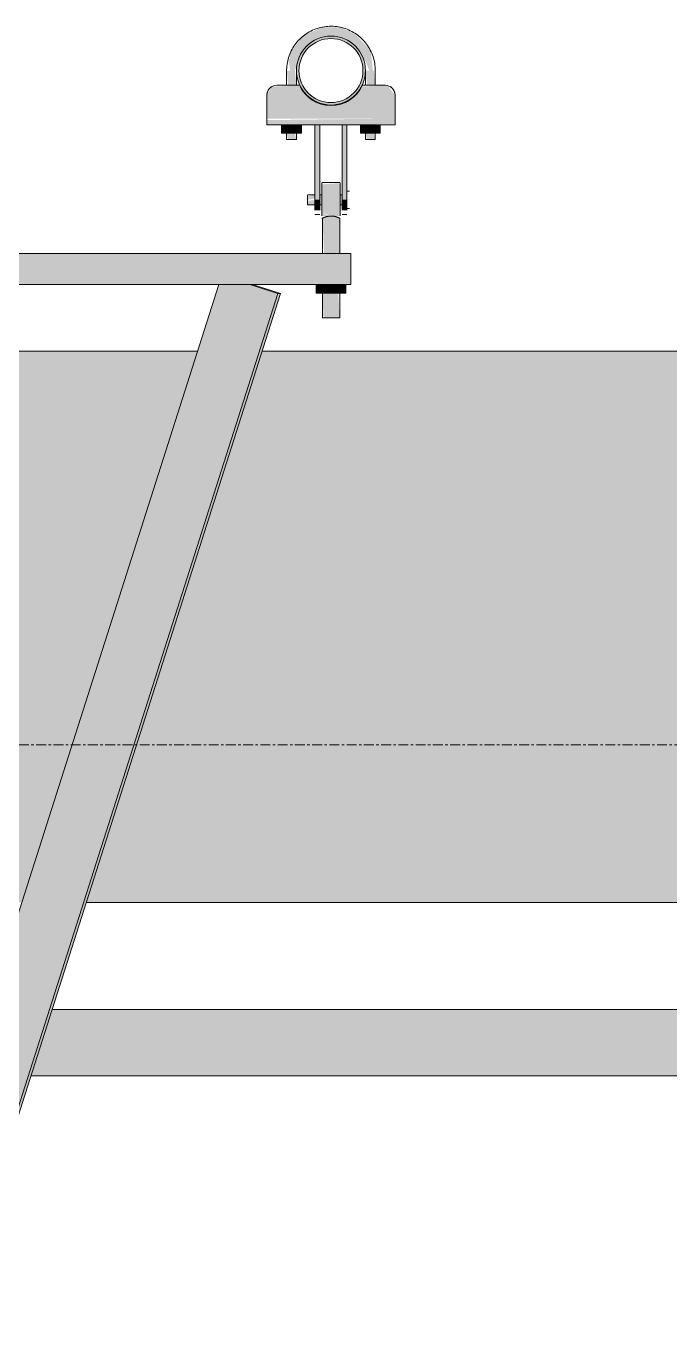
# Model space of a CAD drawing. Header units: inches. Extents: x 21380 to 98133, y -290 to 853.
# Drawn here: x 32099.1 to 32131.7, y 227.8 to 294.5 of the extents above; entities that cross this region are included whole.
import ezdxf

# ---------------------------------------------------------------- set-up
doc = ezdxf.new("R2010")
doc.units = ezdxf.units.IN
doc.header["$MEASUREMENT"] = 0
doc.linetypes.add('Grid Line 1_2_', pattern=[0.875, 0.5, -0.125, 0.125, -0.125])
for name, color, linetype, lineweight in [('A-FLOR-LEVL', 51, 'Continuous', 9), ('M-HVAC-DUCT', 70, 'Continuous', 9), ('Q-SPCQ', 91, 'Continuous', 9), ('S-BEAM', 12, 'Continuous', 9)]:
    doc.layers.add(name, color=color, linetype=linetype, lineweight=lineweight)

# ---------------------------------------------------------------- blocks, each defined once
blk = doc.blocks.new('Basketball_Backstop-Performance_Sports_Systems-3103-Ceiling_Hung - 27_-0_ to 27_-11 7_8_-V62-Building Section - North_South looking East _ Fitness Center')
at = {"layer": 'Q-SPCQ'}
for points in [[(21761.118, 292.25), (21761.178, 292.25), (21761.08, 293.226), (21760.309, 294.08), (21759.553, 294.444), (21758.552, 294.444), (21757.65, 294.009), (21757.026, 293.226), (21756.913, 292.733), (21756.988, 292.25), (21757.178, 292.25), (21757.23, 292.25), (21757.362, 292.703), (21757.723, 293.367), (21758.037, 293.657), (21758.427, 293.869), (21758.801, 293.967), (21759.255, 293.973), (21759.776, 293.829), (21759.915, 293.795), (21760.05, 293.681), (21760.73, 292.735), (21760.745, 292.687), (21760.812, 292.735), (21760.988, 292.25), (21761.053, 292.25)], [(21755.803, 289.812), (21762.303, 289.812), (21762.303, 291), (21761.932, 291.483), (21761.803, 291.5), (21760.608, 291.437), (21760.202, 290.92), (21759.865, 290.688), (21759.473, 290.539), (21759.275, 290.487), (21758.551, 290.56), (21758.158, 290.734), (21757.807, 291.013), (21757.536, 291.375), (21757.362, 291.5), (21756.053, 291.433), (21755.803, 291)], [(21759.615, 289.5), (21762.303, 289.542), (21762.303, 289.812), (21755.803, 289.732), (21755.804, 289.5), (21758.49, 289.5)], [(21756.548, 289.062), (21756.8, 289.062), (21756.8, 289.5), (21756.548, 289.5)], [(21757.305, 289.062), (21757.305, 289.5), (21756.8, 289.5), (21756.8, 289.062)], [(21757.558, 289.062), (21757.558, 289.5), (21757.305, 289.5), (21757.305, 289.062)], [(21758.49, 285.687), (21758.49, 289.5), (21758.24, 289.5), (21758.24, 285.687)], [(21759.865, 285.687), (21759.865, 289.5), (21759.615, 289.5), (21759.615, 285.687)], [(21760.646, 289.062), (21760.8, 289.062), (21760.8, 289.5), (21760.548, 289.5), (21760.548, 289.062)], [(21761.305, 289.062), (21761.305, 289.5), (21760.8, 289.5), (21760.8, 289.062)], [(21761.558, 289.062), (21761.558, 289.5), (21761.305, 289.5), (21761.305, 289.062)], [(21758.589, 285.656), (21759.527, 285.656), (21759.527, 286.532), (21758.589, 286.469), (21758.589, 285.891)], [(21758.49, 285.157), (21758.49, 285.687), (21758.24, 285.687), (21758.24, 285.157)], [(21759.615, 285.157), (21759.865, 285.157), (21759.865, 285.687), (21759.615, 285.687), (21759.615, 285.312)], [(21715.422, 152.543), (21756.362, 280.918), (21754.939, 281.375), (21753.371, 281.375), (21715.466, 162.249), (21715.705, 162.199), (21715.758, 161.927), (21715.692, 161.772), (21715.269, 161.789), (21715.269, 152.592)], [(21759.058, 280.937), (21759.058, 281.375), (21758.308, 281.375), (21758.308, 280.937)], [(21759.808, 280.937), (21759.808, 281.375), (21759.058, 281.375), (21759.058, 280.937)], [(21715.556, 152.543), (21756.496, 280.918), (21756.362, 280.918), (21715.422, 152.543)]]:
    blk.add_hatch(color=256, dxfattribs=at).paths.add_polyline_path(points, flags=0)
h = blk.add_hatch(color=256, dxfattribs=at)
h.paths.add_polyline_path([(21759.053, 290.5), (21759.506, 290.56), (21759.928, 290.734), (21760.29, 291.013), (21760.646, 291.562), (21760.743, 291.797), (21760.803, 292.25), (21760.646, 292.938), (21760.568, 293.125), (21760.29, 293.487), (21759.857, 293.795), (21759.506, 293.94), (21759.053, 294), (21758.6, 293.94), (21758.178, 293.766), (21757.815, 293.487), (21757.537, 293.125), (21757.362, 292.703), (21757.303, 292.25), (21757.362, 291.797), (21757.554, 291.353), (21757.815, 291.013), (21758.225, 290.715), (21758.6, 290.56)], flags=0)
h.paths.add_polyline_path([(21759.053, 290.625), (21758.632, 290.68), (21758.225, 290.854), (21757.71, 291.353), (21757.646, 291.437), (21757.483, 291.829), (21757.428, 292.25), (21757.483, 292.671), (21757.646, 293.062), (21757.904, 293.399), (21758.24, 293.657), (21758.632, 293.82), (21759.053, 293.875), (21759.533, 293.795), (21759.865, 293.657), (21760.202, 293.399), (21760.46, 293.062), (21760.646, 292.493), (21760.646, 292.007), (21760.622, 291.829), (21760.395, 291.353), (21760.202, 291.101), (21759.865, 290.843), (21759.473, 290.68)], flags=0)
h = blk.add_hatch(color=256, dxfattribs=at)
h.paths.add_polyline_path([(21757.053, 288.75), (21757.294, 288.75), (21757.23, 289.062), (21756.811, 289.062), (21756.876, 288.75), (21756.988, 288.75)], flags=0)
h.paths.add_polyline_path([(21757.067, 291.5), (21757.294, 291.5), (21757.23, 292.25), (21756.811, 292.25), (21756.887, 291.5), (21757.053, 291.5)], flags=0)
h = blk.add_hatch(color=256, dxfattribs=at)
h.paths.add_polyline_path([(21760.928, 288.75), (21761.294, 288.75), (21761.225, 289.062), (21760.811, 289.062), (21760.876, 288.75)], flags=0)
h.paths.add_polyline_path([(21760.988, 291.5), (21761.294, 291.5), (21761.23, 292.25), (21760.811, 292.25), (21760.893, 291.5), (21760.975, 291.5)], flags=0)
h = blk.add_hatch(color=256, dxfattribs=at)
h.paths.add_polyline_path([(21757.865, 285.687), (21758.24, 285.752), (21758.24, 285.929), (21757.865, 285.864), (21757.865, 285.752)], flags=0)
h.paths.add_polyline_path([(21759.615, 285.687), (21759.615, 285.929), (21759.527, 285.864), (21759.527, 285.687)], flags=0)
h.paths.add_polyline_path([(21758.589, 285.687), (21758.589, 285.929), (21758.49, 285.848), (21758.49, 285.687)], flags=0)
h = blk.add_hatch(color=256, dxfattribs=at)
h.paths.add_polyline_path([(21759.615, 285.446), (21759.615, 285.687), (21759.527, 285.623), (21759.527, 285.446)], flags=0)
h.paths.add_polyline_path([(21758.24, 285.446), (21758.24, 285.687), (21757.865, 285.623), (21757.865, 285.446)], flags=0)
h.paths.add_polyline_path([(21758.49, 285.446), (21758.589, 285.511), (21758.589, 285.687), (21758.49, 285.604), (21758.49, 285.463)], flags=0)
h = blk.add_hatch(color=256, dxfattribs=at)
h.paths.add_polyline_path([(21758.981, 284.859), (21758.589, 285.015), (21758.589, 284.871), (21758.98, 284.859)], flags=0)
h.paths.add_polyline_path([(21759.135, 284.859), (21759.527, 284.871), (21759.527, 285.656), (21758.589, 285.656), (21758.589, 285.015), (21759.058, 284.881)], flags=0)
h = blk.add_hatch(color=256, dxfattribs=at)
h.paths.add_polyline_path([(21759.367, 279.687), (21759.495, 279.687), (21759.426, 280.937), (21758.62, 280.937), (21758.679, 279.687), (21759.277, 279.687)], flags=0)
h.paths.add_polyline_path([(21759.148, 282.955), (21759.495, 282.955), (21759.468, 284.763), (21759.135, 284.859), (21758.723, 284.795), (21758.62, 284.75), (21758.707, 282.955), (21759.107, 282.955)], flags=0)
h = blk.add_hatch(color=256, dxfattribs=at)
h.paths.add_polyline_path([(21664.058, 281.375), (21711.115, 281.375), (21711.115, 282.955), (21664.058, 282.955), (21664.058, 281.585)], flags=0)
h.paths.add_polyline_path([(21755.804, 281.375), (21760.058, 281.375), (21760.058, 282.955), (21712.99, 282.955), (21712.99, 281.375), (21736.437, 281.375)], flags=0)
for p, q in [((21756.803, 292.25), (21756.803, 291.5)), ((21757.303, 291.5), (21757.303, 292.25)), ((21760.803, 292.25), (21760.803, 291.5)), ((21761.303, 291.5), (21761.303, 292.25)), ((21757.459, 291.5), (21756.303, 291.5)), ((21761.803, 291.5), (21760.647, 291.5)), ((21755.803, 289.812), (21755.803, 291)), ((21762.303, 291), (21762.303, 289.812)), ((21755.803, 289.5), (21755.803, 289.812)), ((21755.803, 289.5), (21762.303, 289.5)), ((21756.548, 289.5), (21756.548, 289.062)), ((21756.8, 289.062), (21756.8, 289.5)), ((21756.803, 289.515), (21756.803, 288.75)), ((21757.303, 288.75), (21757.303, 289.518)), ((21757.305, 289.062), (21757.305, 289.5)), ((21757.558, 289.062), (21757.558, 289.5)), ((21758.24, 285.687), (21758.24, 289.5)), ((21758.49, 289.5), (21758.24, 289.5)), ((21758.49, 289.5), (21758.49, 285.687)), ((21759.615, 285.687), (21759.615, 289.5)), ((21759.865, 289.5), (21759.615, 289.5)), ((21759.865, 289.5), (21759.865, 285.687)), ((21760.548, 289.062), (21760.548, 289.5)), ((21760.8, 289.062), (21760.8, 289.5)), ((21760.803, 289.511), (21760.803, 288.75)), ((21761.303, 288.75), (21761.303, 289.511)), ((21761.305, 289.062), (21761.305, 289.5)), ((21761.558, 289.5), (21761.558, 289.062)), ((21762.303, 289.812), (21762.303, 289.5)), ((21756.8, 289.062), (21756.548, 289.062)), ((21757.305, 289.062), (21756.8, 289.062)), ((21756.803, 288.75), (21756.811, 288.75)), ((21757.303, 288.75), (21756.803, 288.75)), ((21757.294, 288.75), (21757.303, 288.75)), ((21757.558, 289.062), (21757.305, 289.062)), ((21760.8, 289.062), (21760.548, 289.062)), ((21761.305, 289.062), (21760.8, 289.062)), ((21761.303, 288.75), (21760.803, 288.75)), ((21760.803, 288.75), (21760.811, 288.75)), ((21761.294, 288.75), (21761.303, 288.75)), ((21761.558, 289.062), (21761.305, 289.062)), ((21759.527, 286.562), (21758.589, 286.562)), ((21758.589, 285.656), (21758.589, 286.532)), ((21759.527, 286.532), (21759.527, 285.656)), ((21759.99, 286.125), (21759.865, 286.125)), ((21758.24, 285.937), (21757.865, 285.937)), ((21757.865, 285.687), (21757.865, 285.929)), ((21757.865, 285.446), (21757.865, 285.687)), ((21757.865, 285.437), (21758.24, 285.437)), ((21758.24, 285.157), (21758.24, 285.687)), ((21758.589, 285.937), (21758.49, 285.937)), ((21758.49, 285.687), (21758.49, 285.157)), ((21758.49, 285.437), (21758.589, 285.437)), ((21758.589, 284.871), (21758.589, 285.656)), ((21759.615, 285.937), (21759.527, 285.937)), ((21759.527, 285.656), (21759.527, 284.871)), ((21759.527, 285.437), (21759.615, 285.437)), ((21759.615, 285.157), (21759.615, 285.687)), ((21759.865, 285.687), (21759.865, 285.157)), ((21759.99, 285.687), (21759.99, 285.687)), ((21759.99, 285.687), (21759.99, 285.687)), ((21758.24, 284.937), (21758.49, 284.937)), ((21758.589, 284.75), (21758.62, 284.75)), ((21758.62, 284.75), (21758.62, 282.955)), ((21759.495, 282.955), (21759.495, 284.75)), ((21759.495, 284.75), (21759.527, 284.75)), ((21759.615, 284.937), (21759.865, 284.937)), ((21759.865, 285.25), (21759.99, 285.25)), ((21760.058, 282.955), (21712.989, 282.955)), ((21760.058, 282.955), (21760.058, 281.375)), ((21760.058, 281.375), (21712.989, 281.375)), ((21715.376, 162.237), (21753.371, 281.375)), ((21754.939, 281.375), (21756.362, 280.918)), ((21756.496, 280.918), (21755.073, 281.375)), ((21758.308, 280.937), (21758.308, 281.375)), ((21758.62, 281.375), (21758.62, 279.687)), ((21759.058, 280.937), (21759.058, 281.375)), ((21759.495, 279.687), (21759.495, 281.375)), ((21759.808, 280.937), (21759.808, 281.375)), ((21756.362, 280.918), (21715.422, 152.543)), ((21715.556, 152.543), (21756.496, 280.918)), ((21756.362, 280.918), (21756.496, 280.918)), ((21759.058, 280.937), (21758.308, 280.937)), ((21759.808, 280.937), (21759.058, 280.937)), ((21759.495, 279.687), (21758.62, 279.687))]:
    blk.add_line(p, q, dxfattribs=at)
at = {"layer": 'Q-SPCQ', "flags": 128}
blk.add_lwpolyline([(21761.303, 292.25), (21761.301, 292.34), (21761.296, 292.43), (21761.287, 292.519), (21761.274, 292.608), (21761.258, 292.697), (21761.238, 292.785), (21761.215, 292.872), (21761.189, 292.958), (21761.159, 293.043), (21761.125, 293.126), (21761.089, 293.208), (21761.049, 293.289), (21761.005, 293.368), (21760.959, 293.445), (21760.91, 293.52), (21760.858, 293.594), (21760.802, 293.665), (21760.744, 293.734), (21760.684, 293.8), (21760.62, 293.864), (21760.555, 293.925), (21760.486, 293.984), (21760.416, 294.04), (21760.343, 294.093), (21760.268, 294.143), (21760.192, 294.19), (21760.113, 294.234), (21760.033, 294.275), (21759.951, 294.313), (21759.868, 294.347), (21759.784, 294.378), (21759.698, 294.406), (21759.611, 294.43), (21759.524, 294.45), (21759.435, 294.467), (21759.346, 294.481), (21759.257, 294.491), (21759.167, 294.497), (21759.077, 294.5), (21758.987, 294.499), (21758.897, 294.495), (21758.808, 294.487), (21758.718, 294.475), (21758.63, 294.46), (21758.542, 294.441), (21758.454, 294.419), (21758.368, 294.393), (21758.283, 294.364), (21758.199, 294.332), (21758.116, 294.296), (21758.035, 294.257), (21757.956, 294.215), (21757.878, 294.169), (21757.802, 294.121), (21757.729, 294.069), (21757.657, 294.015), (21757.588, 293.957), (21757.52, 293.898), (21757.456, 293.835), (21757.394, 293.77), (21757.334, 293.702), (21757.278, 293.632), (21757.224, 293.56), (21757.173, 293.486), (21757.125, 293.41), (21757.08, 293.332), (21757.038, 293.252), (21757, 293.171), (21756.965, 293.088), (21756.933, 293.004), (21756.904, 292.918), (21756.879, 292.832), (21756.858, 292.745), (21756.84, 292.656), (21756.825, 292.568), (21756.814, 292.478), (21756.807, 292.388), (21756.803, 292.299), (21756.803, 292.25)], dxfattribs=at)
at = {"layer": 'Q-SPCQ'}
for centre, radius, start, end in [((21759.053, 292.25), 1.75, 0, 180), ((21759.053, 292.25), 1.625, 0, 180), ((21759.053, 292.25), 1.75, 180, 0), ((21759.053, 292.25), 1.625, 180, 0), ((21756.303, 291), 0.5, 90, 180), ((21756.303, 291), 0.5, 120, 178.84926), ((21759.053, 292.223), 1.75, 204.39575, 335.60425), ((21761.803, 291), 0.5, 0, 90), ((21761.803, 291), 0.5, 0, 60)]:
    blk.add_arc(centre, radius, start, end, dxfattribs=at)
blk.add_open_spline([(21759.495, 284.75), (21759.495, 284.75), (21759.492, 284.752), (21759.481, 284.758), (21759.469, 284.762), (21759.454, 284.769), (21759.436, 284.777), (21759.419, 284.785), (21759.404, 284.791), (21759.393, 284.795), (21759.38, 284.799), (21759.363, 284.806), (21759.34, 284.814), (21759.315, 284.822), (21759.294, 284.829), (21759.278, 284.833), (21759.261, 284.837), (21759.239, 284.842), (21759.209, 284.848), (21759.173, 284.855), (21759.135, 284.859), (21759.097, 284.862), (21759.058, 284.862), (21759.019, 284.862), (21758.981, 284.859), (21758.943, 284.855), (21758.907, 284.848), (21758.877, 284.842), (21758.855, 284.837), (21758.838, 284.833), (21758.822, 284.829), (21758.801, 284.822), (21758.776, 284.814), (21758.753, 284.806), (21758.736, 284.799), (21758.723, 284.795), (21758.711, 284.791), (21758.696, 284.785), (21758.679, 284.777), (21758.662, 284.769), (21758.647, 284.762), (21758.635, 284.758), (21758.624, 284.752), (21758.62, 284.75), (21758.62, 284.75)], degree=3, knots=[0, 0, 0, 0, 0.055556, 0.083333, 0.111111, 0.138889, 0.166667, 0.194444, 0.208333, 0.222222, 0.236111, 0.25, 0.277778, 0.305556, 0.319444, 0.333333, 0.347222, 0.361111, 0.388889, 0.416667, 0.444444, 0.472222, 0.5, 0.527778, 0.555556, 0.583333, 0.611111, 0.638889, 0.652778, 0.666667, 0.680556, 0.694444, 0.722222, 0.75, 0.763889, 0.777778, 0.791667, 0.805556, 0.833333, 0.861111, 0.888889, 0.916667, 0.944444, 1, 1, 1, 1], dxfattribs=at)
blk = doc.blocks.new('Basketball_Backstop-Performance_Sports_Systems-3103-Ceiling_Hung - 27_-0_ to 27_-11 7_8_-V69-Building Section - North_South looking East _ Fitness Center')
at = {"layer": 'Q-SPCQ'}
blk.add_hatch(color=256, dxfattribs=at).paths.add_polyline_path([(21759.31, 294.377), (21758.794, 294.444), (21759.255, 294.382)], flags=0)
for p, q in [((21756.803, 292.25), (21756.803, 291.5)), ((21757.303, 291.5), (21757.303, 292.25)), ((21760.803, 292.25), (21760.803, 291.5)), ((21761.303, 291.5), (21761.303, 292.25)), ((21756.803, 289.062), (21756.803, 288.75)), ((21756.803, 288.75), (21756.811, 288.75)), ((21756.811, 288.75), (21756.803, 288.75)), ((21757.294, 288.75), (21757.303, 288.75)), ((21757.303, 288.75), (21757.294, 288.75)), ((21757.303, 288.75), (21757.303, 289.062)), ((21760.803, 289.062), (21760.803, 288.75)), ((21760.811, 288.75), (21760.803, 288.75)), ((21760.803, 288.75), (21760.811, 288.75)), ((21761.303, 288.75), (21761.294, 288.75)), ((21761.294, 288.75), (21761.303, 288.75)), ((21761.303, 288.75), (21761.303, 289.062)), ((21759.527, 286.562), (21758.589, 286.562)), ((21758.589, 286.532), (21758.589, 286.532)), ((21759.527, 286.532), (21759.527, 286.532)), ((21759.99, 286.125), (21759.865, 286.125)), ((21758.24, 285.937), (21757.865, 285.937)), ((21757.865, 285.929), (21757.865, 285.929)), ((21757.865, 285.446), (21757.865, 285.446)), ((21757.865, 285.437), (21758.24, 285.437)), ((21758.589, 285.937), (21758.49, 285.937)), ((21758.49, 285.437), (21758.589, 285.437)), ((21759.615, 285.937), (21759.527, 285.937)), ((21759.527, 285.437), (21759.615, 285.437)), ((21759.99, 285.687), (21759.99, 285.687)), ((21759.99, 285.687), (21759.99, 285.687)), ((21758.24, 285.157), (21758.24, 285.157)), ((21758.24, 284.937), (21758.49, 284.937)), ((21758.49, 285.157), (21758.49, 285.157)), ((21758.589, 284.871), (21758.589, 284.871)), ((21758.589, 284.75), (21758.62, 284.75)), ((21759.495, 284.75), (21759.527, 284.75)), ((21759.527, 284.871), (21759.527, 284.871)), ((21759.615, 285.157), (21759.615, 285.157)), ((21759.615, 284.937), (21759.865, 284.937)), ((21759.865, 285.25), (21759.99, 285.25)), ((21759.865, 285.157), (21759.865, 285.157))]:
    blk.add_line(p, q, dxfattribs=at)
at = {"layer": 'Q-SPCQ', "flags": 128}
for points in [[(21758.454, 294.419), (21758.368, 294.393), (21758.283, 294.364), (21758.199, 294.332), (21758.116, 294.296), (21758.035, 294.257), (21757.956, 294.215), (21757.878, 294.169), (21757.802, 294.121), (21757.729, 294.069)], [(21759.524, 294.45), (21759.435, 294.467), (21759.346, 294.481), (21759.257, 294.491), (21759.167, 294.497), (21759.077, 294.5), (21758.987, 294.499), (21758.897, 294.495), (21758.808, 294.487), (21758.718, 294.475), (21758.63, 294.46), (21758.542, 294.441)], [(21760.416, 294.04), (21760.343, 294.093), (21760.268, 294.143), (21760.192, 294.19), (21760.113, 294.234), (21760.033, 294.275), (21759.951, 294.313), (21759.868, 294.347), (21759.784, 294.378), (21759.698, 294.406), (21759.611, 294.43)], [(21761.049, 293.289), (21761.005, 293.368), (21760.959, 293.445), (21760.91, 293.52), (21760.858, 293.594), (21760.802, 293.665), (21760.744, 293.734), (21760.684, 293.8), (21760.62, 293.864), (21760.555, 293.925), (21760.486, 293.984)], [(21757.588, 293.957), (21757.52, 293.898), (21757.456, 293.835), (21757.394, 293.77), (21757.334, 293.702), (21757.278, 293.632), (21757.224, 293.56), (21757.173, 293.486), (21757.125, 293.41), (21757.08, 293.332)], [(21757, 293.171), (21756.965, 293.088), (21756.933, 293.004), (21756.904, 292.918), (21756.879, 292.832), (21756.858, 292.745), (21756.84, 292.656), (21756.825, 292.568), (21756.814, 292.478), (21756.807, 292.388), (21756.803, 292.299), (21756.803, 292.25)], [(21761.303, 292.25), (21761.301, 292.34), (21761.296, 292.43), (21761.287, 292.519), (21761.274, 292.608), (21761.258, 292.697), (21761.238, 292.785), (21761.215, 292.872), (21761.189, 292.958), (21761.159, 293.043), (21761.125, 293.126), (21761.089, 293.208)]]:
    blk.add_lwpolyline(points, dxfattribs=at)
at = {"layer": 'Q-SPCQ'}
for centre, start, end in [((21756.303, 291), 120, 178.84926), ((21756.303, 291), 120, 178.84926), ((21761.803, 291), 0, 60), ((21761.803, 291), 0, 60)]:
    blk.add_arc(centre, 0.5, start, end, dxfattribs=at)
blk = doc.blocks.new('Girt_Z - 10_D-1223971-Building Section - North_South looking East _ Fitness Center')
at = {"layer": 'S-BEAM'}
h = blk.add_hatch(color=256, dxfattribs=at)
h.paths.add_polyline_path([(21389.033, 241.188), (21621.303, 241.188), (21621.303, 244.563), (21389.033, 244.563)], flags=0)
h.paths.add_polyline_path([(21631.303, 241.188), (21680.29, 241.188), (21679.214, 244.563), (21631.303, 244.563)], flags=0)
h.paths.add_polyline_path([(21743.826, 241.188), (21863.553, 241.188), (21863.553, 244.563), (21744.902, 244.563)], flags=0)
h.paths.add_polyline_path([(21683.562, 241.188), (21708.745, 241.188), (21708.745, 244.563), (21682.485, 244.563)], flags=0)
h.paths.add_polyline_path([(21715.37, 241.188), (21740.554, 241.188), (21741.631, 244.563), (21715.37, 244.563), (21715.37, 242.513)], flags=0)
h.paths.add_polyline_path([(22315.008, 241.188), (22314.549, 244.563), (22311.053, 244.563), (22311.053, 241.188), (22312.602, 241.188)], flags=0)
h.paths.add_polyline_path([(21871.553, 241.188), (22082.069, 241.188), (22077.603, 244.563), (21871.553, 244.563)], flags=0)
h.paths.add_polyline_path([(22082.484, 241.188), (22103.803, 241.188), (22103.803, 244.563), (22078.018, 244.563)], flags=0)
h.paths.add_polyline_path([(22276.056, 241.188), (22276.388, 241.188), (22275.626, 241.997), (22272.576, 244.563), (22248.465, 244.563), (22246.707, 241.188), (22275.852, 241.188)], flags=0)
h.paths.add_polyline_path([(22113.803, 241.188), (22145.662, 241.188), (22148.117, 244.563), (22113.803, 244.563)], flags=0)
h.paths.add_polyline_path([(22244.593, 241.188), (22246.351, 244.563), (22185.091, 244.563), (22184.995, 241.188), (22239.976, 241.188)], flags=0)
h.paths.add_polyline_path([(22146.048, 241.188), (22178.365, 241.188), (22178.365, 244.563), (22148.503, 244.563)], flags=0)
for p, q in [((21744.902, 244.563), (21863.553, 244.563)), ((21743.826, 241.188), (21863.553, 241.188))]:
    blk.add_line(p, q, dxfattribs=at)

msp = doc.modelspace()

# ---------------------------------------------------------------- hatches: boundary and pattern name
at = {"layer": 'M-HVAC-DUCT', "lineweight": 5}
h = msp.add_hatch(color=256, dxfattribs=at)
h.paths.add_polyline_path([(32611.545, 264), (32611.545, 278), (32541.538, 278), (32541.139, 264), (32595.468, 264)], flags=0)
h.paths.add_polyline_path([(32533.857, 264), (32533.857, 278), (32530.339, 277.923), (32530.105, 277.559), (32529.607, 277.126), (32528.822, 276.895), (32528.344, 276.918), (32528.128, 276.955), (32527.644, 277.074), (32518.134, 264), (32527.684, 264)], flags=0)
h.paths.add_polyline_path([(32517.748, 264), (32527.451, 277.34), (32527.137, 277.689), (32526.859, 278), (32389.264, 278), (32407.79, 264), (32499.147, 264)], flags=0)
h.paths.add_polyline_path([(32407.375, 264), (32388.85, 278), (32111.058, 278), (32106.593, 264), (32385.245, 264)], flags=0)
h.paths.add_polyline_path([(32103.322, 264), (32107.786, 278), (32070.862, 278), (32070.862, 264), (32072.562, 264)], flags=0)
h.paths.add_polyline_path([(32064.237, 264), (32064.237, 278), (32027.314, 278), (32031.778, 264), (32062.879, 264)], flags=0)
h.paths.add_polyline_path([(32028.507, 264), (32024.042, 278), (31746.188, 277.96), (31727.715, 264), (32025.958, 264)], flags=0)
h.paths.add_polyline_path([(31727.3, 264), (31745.826, 278), (31608.099, 277.945), (31607.952, 277.689), (31607.638, 277.34), (31617.342, 264), (31723.959, 264)], flags=0)
h.paths.add_polyline_path([(31616.956, 264), (31607.357, 277.126), (31606.56, 276.886), (31606.157, 276.904), (31605.794, 276.997), (31605.337, 277.234), (31605.014, 277.528), (31604.75, 277.923), (31604.609, 278), (31601.232, 277.989), (31601.232, 264), (31607.757, 264)], flags=0)
h.paths.add_polyline_path([(31593.723, 264), (31593.951, 264), (31593.468, 278), (31547.42, 278), (31547.42, 264), (31593.468, 264)], flags=0)
h = msp.add_hatch(color=256, dxfattribs=at)
h.paths.add_polyline_path([(32382.432, 250), (32425.9, 250), (32407.375, 264), (32106.593, 264), (32102.128, 250), (32304.965, 250)], flags=0)
h.paths.add_polyline_path([(31601.232, 250), (31627.124, 250.02), (31616.956, 264), (31601.232, 264), (31601.232, 250.011)], flags=0)
h.paths.add_polyline_path([(31547.42, 250), (31594.351, 250.009), (31593.951, 264), (31547.42, 264), (31547.42, 250.213)], flags=0)
h.paths.add_polyline_path([(31646.491, 250), (31708.818, 250.032), (31727.3, 264), (31617.342, 264), (31627.526, 250), (31636.808, 250)], flags=0)
h.paths.add_polyline_path([(32426.315, 250), (32507.564, 250), (32517.748, 264), (32407.79, 264), (32426.082, 250.176)], flags=0)
h.paths.add_polyline_path([(32098.857, 250), (32103.322, 264), (32070.862, 264), (32070.862, 250), (32072.562, 250)], flags=0)
h.paths.add_polyline_path([(31709.189, 250), (32032.972, 250), (32028.507, 264), (31727.715, 264), (31709.232, 250.032)], flags=0)
h.paths.add_polyline_path([(32507.951, 250), (32533.857, 250), (32533.857, 264), (32518.134, 264), (32508.09, 250.192)], flags=0)
h.paths.add_polyline_path([(32604.676, 250), (32611.545, 263.186), (32611.545, 264), (32541.139, 264), (32540.739, 250), (32595.468, 250)], flags=0)
h.paths.add_polyline_path([(32064.237, 250), (32064.237, 264), (32031.778, 264), (32036.243, 250), (32062.879, 250)], flags=0)
h.paths.add_polyline_path([(32611.545, 250), (32611.545, 259.128), (32606.79, 250)], flags=0)

# ---------------------------------------------------------------- linework, layer by layer
at = {"layer": 'A-FLOR-LEVL', "linetype": 'Grid Line 1_2_'}
msp.add_line((30717.093, 258), (34081.647, 258), dxfattribs=at)
at = {"layer": 'M-HVAC-DUCT'}
for p, q in [((32107.786, 278), (32070.862, 278)), ((32388.857, 278), (32111.058, 278)), ((32102.128, 250), (32425.928, 250))]:
    msp.add_line(p, q, dxfattribs=at)

# ---------------------------------------------------------------- block references
at = {"layer": 'Q-SPCQ'}
for name in ['Basketball_Backstop-Performance_Sports_Systems-3103-Ceiling_Hung - 27_-0_ to 27_-11 7_8_-V62-Building Section - North_South looking East _ Fitness Center', 'Basketball_Backstop-Performance_Sports_Systems-3103-Ceiling_Hung - 27_-0_ to 27_-11 7_8_-V69-Building Section - North_South looking East _ Fitness Center']:
    msp.add_blockref(name, (10355.492, 0), dxfattribs=at)
at = {"layer": 'S-BEAM'}
msp.add_blockref('Girt_Z - 10_D-1223971-Building Section - North_South looking East _ Fitness Center', (10355.492, 0), dxfattribs=at)

doc.saveas('drawing.dxf')
